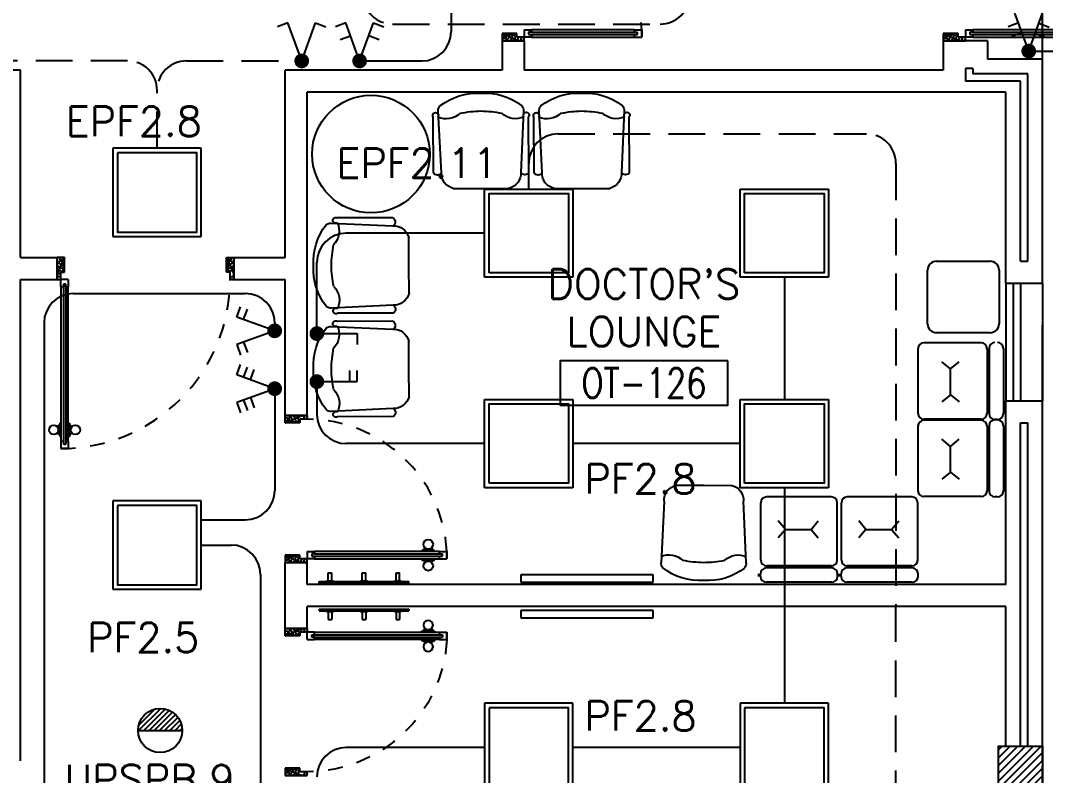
# Model space of a CAD drawing. Extents: x -0.3 to 91.9, y -1.1 to 78.4.
# Drawn here: x 35.6 to 42.57, y 50.32 to 55.46 of the extents above; entities that cross this region are included whole.
import ezdxf
from ezdxf.enums import TextEntityAlignment as Align

# ---------------------------------------------------------------- set-up
doc = ezdxf.new("R2010")
doc.units = 0
doc.header["$MEASUREMENT"] = 0
doc.linetypes.add('CENTERX2', pattern=[4, 2.5, -0.5, 0.5, -0.5])
doc.linetypes.add('HIDDEN', pattern=[0.375, 0.25, -0.125])
doc.layers.get('0').update_dxf_attribs({"linetype": 'CONTINUOUS'})
for name, color, linetype in [('AXES', 11, 'CENTERX2'), ('COL', 11, 'CONTINUOUS'), ('DOOR', 7, 'CONTINUOUS'), ('E-CLINE', 4, 'CONTINUOUS'), ('E-HLINE', 4, 'HIDDEN'), ('E-LITE', 4, 'CONTINUOUS'), ('E-SWITCH', 4, 'CONTINUOUS'), ('E-TEXT', 4, 'CONTINUOUS'), ('E-TRXT', 4, 'CONTINUOUS'), ('EL-LITE', 4, 'CONTINUOUS'), ('HAT', 11, 'CONTINUOUS'), ('INSUL', 11, 'CONTINUOUS'), ('NON-MEDICAL', 11, 'CONTINUOUS'), ('RM-BOX', 11, 'CONTINUOUS'), ('RM-NAME', 11, 'CONTINUOUS'), ('RM-NO', 11, 'CONTINUOUS'), ('WALL', 11, 'CONTINUOUS'), ('WIN', 7, 'CONTINUOUS')]:
    doc.layers.add(name, color=color, linetype=linetype)
doc.styles.add('ROMANS', font='ROMANS.shx', dxfattribs={"width": 0.6})

# ---------------------------------------------------------------- blocks, each defined once
blk = doc.blocks.new('RM1')
at = {"layer": 'RM-BOX'}
blk.add_lwpolyline([(569.9, -200), (-569.9, -200), (-569.9, -500), (569.9, -500)], close=True, dxfattribs=at)
at = {"layer": 'RM-NAME', "style": 'ROMANS'}
for tag, p in [('ROOMNAME1', (0, 323.8)), ('ROOMNAME2', (0, 0))]:
    blk.add_attdef(tag, text='', height=200, dxfattribs=at).set_placement(p, align=Align.MIDDLE)
at = {"layer": 'RM-NO', "style": 'ROMANS', "width": 0.8}
blk.add_attdef('ROOMNO', text='', height=200, dxfattribs=at).set_placement((0, -350), align=Align.MIDDLE)
blk = doc.blocks.new('A$C1DFA4FE8')
at = {"layer": 'DOOR', "color": 0, "linetype": 'ByBlock'}
for p, q in [((0.4, 1630.9), (0.4, 1580.9)), ((0.4, 1580.9), (0.4, 1630.9)), ((50.4, 1630.9), (0.4, 1630.9)), ((30.4, 1613.9), (30.4, 1597.9)), ((50.4, 1613.9), (30.4, 1613.9)), ((50.4, 1630.9), (50.4, 1613.9)), ((750.4, 1613.9), (750.4, 1630.9)), ((750.4, 1630.9), (800.4, 1630.9)), ((770.4, 1613.9), (750.4, 1613.9)), ((770.4, 1597.9), (770.4, 1613.9)), ((950.4, 1655.9), (800.4, 1655.9)), ((800.4, 1655.9), (800.4, 1630.9)), ((800.4, 1580.9), (800.4, 1630.9)), ((800.4, 1630.9), (850.4, 1630.9)), ((850.4, 1630.9), (850.4, 1605.9)), ((850.4, 1605.9), (950.4, 1605.9)), ((950.4, 1605.9), (950.4, 1655.9)), ((50.4, 1580.9), (0.4, 1580.9)), ((50.4, 1597.9), (30.4, 1597.9)), ((50.4, 1597.9), (50.4, 1580.9)), ((750.4, 1580.9), (750.4, 1597.9)), ((750.4, 1597.9), (770.4, 1597.9)), ((800.4, 1580.9), (750.4, 1580.9)), ((95.4, 138.1), (95.4, 147.1)), ((95.4, 147.1), (160.2, 147.1)), ((160.2, 138.1), (160.2, 147.1)), ((0.4, 80.9), (0.4, 130.9)), ((0.4, 130.9), (0.4, 80.9)), ((50.4, 130.9), (0.4, 130.9)), ((50.4, 80.9), (0.4, 80.9)), ((30.4, 97.9), (30.4, 113.9)), ((50.4, 113.9), (30.4, 113.9)), ((50.4, 97.9), (30.4, 97.9)), ((50.4, 113.9), (50.4, 130.9)), ((50.4, 80.9), (50.4, 97.9)), ((82.8, 130.9), (82.8, 138.1)), ((172.8, 138.1), (82.8, 138.1)), ((82.8, 80.9), (82.8, 73.7)), ((172.8, 73.7), (82.8, 73.7)), ((95.4, 138.1), (160.2, 138.1)), ((95.4, 73.7), (95.4, 64.7)), ((95.4, 73.7), (160.2, 73.7)), ((160.2, 73.7), (160.2, 64.7)), ((172.8, 130.9), (172.8, 138.1)), ((172.8, 80.9), (172.8, 73.7)), ((750.4, 130.9), (750.4, 113.9)), ((800.4, 130.9), (750.4, 130.9)), ((750.4, 113.9), (770.4, 113.9)), ((750.4, 97.9), (750.4, 80.9)), ((770.4, 97.9), (750.4, 97.9)), ((750.4, 80.9), (800.4, 80.9)), ((770.4, 113.9), (770.4, 97.9)), ((800.4, 130.9), (800.4, 80.9)), ((800.4, 55.9), (800.4, 80.9)), ((800.4, 80.9), (850.4, 80.9)), ((850.4, 105.9), (950.4, 105.9)), ((850.4, 80.9), (850.4, 105.9)), ((950.4, 105.9), (950.4, 55.9)), ((95.4, 64.7), (160.2, 64.7)), ((950.4, 55.9), (800.4, 55.9))]:
    blk.add_line(p, q, dxfattribs=at)
at = {"layer": 'DOOR', "linetype": 'ByBlock'}
for p, q in [((750.4, 1630.9), (50.4, 1630.9)), ((750.4, 1613.9), (50.4, 1613.9)), ((750.4, 1597.9), (50.4, 1597.9)), ((50.4, 1580.9), (750.4, 1580.9)), ((50.4, 130.9), (750.4, 130.9)), ((750.4, 113.9), (50.4, 113.9)), ((750.4, 97.9), (50.4, 97.9)), ((750.4, 80.9), (50.4, 80.9))]:
    blk.add_line(p, q, dxfattribs=at)
at = {"layer": 'DOOR', "color": 9, "linetype": 'ByBlock'}
for p, q in [((950.4, 1605.9), (836.7, 1655.9)), ((950.4, 1605.9), (850.4, 1619.3)), ((950.4, 1605.9), (910.3, 1655.9)), ((950.4, 105.9), (836.7, 55.9)), ((950.4, 105.9), (850.4, 92.6)), ((950.4, 105.9), (910.3, 55.9))]:
    blk.add_line(p, q, dxfattribs=at)
at = {"layer": 'DOOR', "color": 0, "linetype": 'ByBlock'}
for centre in [(127.8, 179.5), (127.8, 32.4)]:
    blk.add_circle(centre, 32.4, dxfattribs=at)
at = {"layer": 'DOOR', "linetype": 'HIDDEN', "ltscale": 0.5}
for centre, start, end in [((751.6, 1605.9), 178.09382, 273.72494), ((751.6, 105.9), 86.27506, 181.90618)]:
    blk.add_arc(centre, 751.6, start, end, dxfattribs=at)
at = {"layer": 'DOOR', "color": 9, "linetype": 'ByBlock'}
for centre, radius, start, end in [((950.4, 1605.9), 154.4, 161.10529, 166.28577), ((950.4, 1605.9), 134.4, 158.15985, 169.28002), ((950.4, 1605.9), 114.4, 154.08384, 167.37743), ((950.4, 1605.9), 94.4, 148.01819, 180), ((950.4, 1605.9), 74.4, 137.77643, 180), ((950.4, 1605.9), 54.4, 113.20738, 180), ((950.4, 1605.9), 34.4, 90, 180), ((950.4, 1605.9), 14.4, 90, 180), ((950.4, 105.9), 134.4, 190.71998, 201.84015), ((950.4, 105.9), 114.4, 192.62257, 205.91616), ((950.4, 105.9), 94.4, 180, 211.98181), ((950.4, 105.9), 74.4, 180, 222.22357), ((950.4, 105.9), 54.4, 180, 246.79262), ((950.4, 105.9), 34.4, 180, 270), ((950.4, 105.9), 14.4, 180, 270), ((950.4, 105.9), 154.4, 193.71423, 198.89471)]:
    blk.add_arc(centre, radius, start, end, dxfattribs=at)
blk = doc.blocks.new('C11')
at = {"layer": 'HAT'}
h = blk.add_hatch(dxfattribs=at)
h.set_pattern_fill('ANSI31', color=256, scale=300, style=0)
h.set_pattern_definition([(45, (-248556.182, -75061.005), (-26.5165043, 26.5165043), [])])
h.paths.add_polyline_path([(300, 700), (0, 700), (0, 350), (300, 350)])
h.paths.add_polyline_path([(300, 350), (0, 350), (0, 0), (300, 0)])
at = {"layer": 'COL'}
blk.add_lwpolyline([(300, 700), (300, 0), (0, 0), (0, 700)], close=True, dxfattribs=at)
blk = doc.blocks.new('DOOR-10')
at = {"layer": 'DOOR', "color": 0, "linetype": 'ByBlock'}
for p, q in [((-25.7, 1100), (-75.7, 1100)), ((-75.7, 1100), (-25.7, 1100)), ((-75.7, 1050), (-75.7, 1100)), ((-58.7, 1050), (-75.7, 1050)), ((-42.7, 1070), (-58.7, 1070)), ((-58.7, 1050), (-58.7, 1070)), ((-42.7, 1050), (-42.7, 1070)), ((-25.7, 1050), (-42.7, 1050)), ((-25.7, 1050), (-25.7, 1100)), ((-82.9, 1005), (-91.9, 1005)), ((-91.9, 1005), (-91.9, 940.2)), ((-75.7, 1017.6), (-82.9, 1017.6)), ((-82.9, 927.6), (-82.9, 1017.6)), ((-82.9, 1005), (-82.9, 940.2)), ((-25.7, 1017.6), (-18.5, 1017.6)), ((-18.5, 927.6), (-18.5, 1017.6)), ((-18.5, 1005), (-9.5, 1005)), ((-18.5, 1005), (-18.5, 940.2)), ((-9.5, 1005), (-9.5, 940.2)), ((-82.9, 940.2), (-91.9, 940.2)), ((-75.7, 927.6), (-82.9, 927.6)), ((-25.7, 927.6), (-18.5, 927.6)), ((-18.5, 940.2), (-9.5, 940.2)), ((-1000.7, 0), (-1000.7, 150)), ((-1000.7, 150), (-975.7, 150)), ((-1000.7, 150), (-1000.7, 0)), ((-975.7, 150), (-975.7, 100)), ((-75.7, 200), (-58.7, 200)), ((-75.7, 150), (-75.7, 200)), ((-75.7, 150), (-25.7, 150)), ((-58.7, 200), (-58.7, 180)), ((-58.7, 180), (-42.7, 180)), ((-42.7, 200), (-25.7, 200)), ((-42.7, 180), (-42.7, 200)), ((-25.7, 200), (-25.7, 150)), ((-0.7, 150), (-25.7, 150)), ((-25.7, 150), (-25.7, 100)), ((-975.7, 100), (-950.7, 100)), ((-950.7, 100), (-950.7, 0)), ((-50.7, 100), (-50.7, 0)), ((-25.7, 100), (-50.7, 100)), ((-950.7, 0), (-1000.7, 0)), ((-50.7, 0), (-0.7, 0))]:
    blk.add_line(p, q, dxfattribs=at)
at = {"layer": 'DOOR', "linetype": 'ByBlock'}
for p, q in [((-75.7, 1050), (-75.7, 200)), ((-58.7, 200), (-58.7, 1050)), ((-42.7, 200), (-42.7, 1050)), ((-25.7, 200), (-25.7, 1050))]:
    blk.add_line(p, q, dxfattribs=at)
at = {"layer": 'DOOR', "color": 9, "linetype": 'ByBlock'}
for p, q in [((-0.7, 0), (-0.7, 150)), ((-950.7, 0), (-1000.7, 113.7)), ((-950.7, 0), (-964.1, 100)), ((-50.7, 0), (-0.7, 113.7)), ((-50.7, 0), (-37.3, 100)), ((-950.7, 0), (-1000.7, 40.1)), ((-50.7, 0), (-0.7, 40.1))]:
    blk.add_line(p, q, dxfattribs=at)
at = {"layer": 'DOOR', "color": 0, "linetype": 'ByBlock'}
for centre in [(-124.2, 972.6), (22.8, 972.6)]:
    blk.add_circle(centre, 32.4, dxfattribs=at)
at = {"layer": 'DOOR', "linetype": 'HIDDEN', "ltscale": 0.5}
blk.add_arc((-23.4, 149.1), 952.3, 93.14816, 179.94816, dxfattribs=at)
at = {"layer": 'DOOR', "color": 9, "linetype": 'ByBlock'}
for centre, radius, start, end in [((-950.7, 0), 154.4, 103.71423, 108.89471), ((-50.7, 0), 154.4, 71.10529, 76.28577), ((-950.7, 0), 134.4, 100.71998, 111.84015), ((-950.7, 0), 94.4, 90, 121.98181), ((-950.7, 0), 74.4, 90, 132.22357), ((-50.7, 0), 94.4, 58.01819, 90), ((-50.7, 0), 74.4, 47.77643, 90), ((-50.7, 0), 134.4, 68.15985, 79.28002), ((-50.7, 0), 114.4, 64.08384, 77.37743), ((-950.7, 0), 54.4, 90, 156.79262), ((-950.7, 0), 34.4, 90, 180), ((-950.7, 0), 14.4, 90, 180), ((-50.7, 0), 54.4, 23.20738, 90), ((-50.7, 0), 34.4, 0, 90), ((-50.7, 0), 14.4, 0, 90)]:
    blk.add_arc(centre, radius, start, end, dxfattribs=at)
blk = doc.blocks.new('DOOR100')
at = {"layer": 'DOOR', "color": 0, "linetype": 'ByBlock'}
for p, q in [((-25, 1300), (-75, 1300)), ((-75, 1300), (-25, 1300)), ((-75, 1250), (-75, 1300)), ((-42, 1270), (-58, 1270)), ((-58, 1250), (-58, 1270)), ((-42, 1250), (-42, 1270)), ((-25, 1250), (-25, 1300)), ((-82.2, 1205), (-91.2, 1205)), ((-91.2, 1205), (-91.2, 1140.2)), ((-75, 1217.6), (-82.2, 1217.6)), ((-82.2, 1127.6), (-82.2, 1217.6)), ((-82.2, 1205), (-82.2, 1140.2)), ((-58, 1250), (-75, 1250)), ((-25, 1250), (-42, 1250)), ((-25, 1217.6), (-17.8, 1217.6)), ((-17.8, 1127.6), (-17.8, 1217.6)), ((-17.8, 1205), (-8.8, 1205)), ((-17.8, 1205), (-17.8, 1140.2)), ((-8.8, 1205), (-8.8, 1140.2)), ((-82.2, 1140.2), (-91.2, 1140.2)), ((-75, 1127.6), (-82.2, 1127.6)), ((-25, 1127.6), (-17.8, 1127.6)), ((-17.8, 1140.2), (-8.8, 1140.2)), ((-1200, 0), (-1200, 150)), ((-1200, 150), (-1175, 150)), ((-1200, 150), (-1200, 0)), ((-1175, 150), (-1175, 100)), ((-75, 200), (-58, 200)), ((-75, 150), (-75, 200)), ((-75, 150), (-25, 150)), ((-58, 200), (-58, 180)), ((-58, 180), (-42, 180)), ((-42, 200), (-25, 200)), ((-42, 180), (-42, 200)), ((-25, 200), (-25, 150)), ((0, 150), (-25, 150)), ((-25, 150), (-25, 100)), ((0, 150), (0, 0)), ((-1175, 100), (-1150, 100)), ((-1150, 100), (-1150, 0)), ((-50, 100), (-50, 0)), ((-25, 100), (-50, 100)), ((-1150, 0), (-1200, 0)), ((-50, 0), (0, 0))]:
    blk.add_line(p, q, dxfattribs=at)
at = {"layer": 'DOOR', "linetype": 'ByBlock'}
for p, q in [((-75, 1250), (-75, 200)), ((-58, 200), (-58, 1250)), ((-42, 200), (-42, 1250)), ((-25, 200), (-25, 1250)), ((0, 0), (0, 150))]:
    blk.add_line(p, q, dxfattribs=at)
at = {"layer": 'DOOR', "color": 9, "linetype": 'ByBlock'}
for p, q in [((-1150, 0), (-1200, 113.7)), ((-1150, 0), (-1163.4, 100)), ((-50, 0), (0, 113.7)), ((-50, 0), (-36.6, 100)), ((-1150, 0), (-1200, 40.1)), ((-50, 0), (0, 40.1))]:
    blk.add_line(p, q, dxfattribs=at)
at = {"layer": 'DOOR', "color": 0, "linetype": 'ByBlock'}
for centre in [(-123.5, 1172.6), (23.5, 1172.6)]:
    blk.add_circle(centre, 32.4, dxfattribs=at)
at = {"layer": 'DOOR', "linetype": 'HIDDEN', "ltscale": 0.5}
blk.add_arc((-25, 150), 1150, 89.99998, 180.00006, dxfattribs=at)
at = {"layer": 'DOOR', "color": 9, "linetype": 'ByBlock'}
for centre, radius, start, end in [((-1150, 0), 154.4, 103.71423, 108.89471), ((-50, 0), 154.4, 71.10529, 76.28577), ((-1150, 0), 134.4, 100.71998, 111.84015), ((-1150, 0), 94.4, 90, 121.98181), ((-1150, 0), 74.4, 90, 132.22357), ((-50, 0), 94.4, 58.01819, 90), ((-50, 0), 74.4, 47.77643, 90), ((-50, 0), 134.4, 68.15985, 79.28002), ((-50, 0), 114.4, 64.08384, 77.37743), ((-1150, 0), 54.4, 90, 156.79262), ((-1150, 0), 34.4, 90, 180), ((-1150, 0), 14.4, 90, 180), ((-50, 0), 54.4, 23.20738, 90), ((-50, 0), 34.4, 0, 90), ((-50, 0), 14.4, 0, 90)]:
    blk.add_arc(centre, radius, start, end, dxfattribs=at)
blk = doc.blocks.new('L42')
at = {"layer": 'E-LITE'}
for p, q in [((0.3, 0.3), (-0.3, 0.3)), ((-0.3, 0.3), (-0.3, -0.3)), ((0.3, -0.3), (0.3, 0.3)), ((-0.3, -0.3), (0.3, -0.3))]:
    blk.add_line(p, q, dxfattribs=at)
at = {"layer": 'E-LITE', "color": 8}
blk.add_lwpolyline([(-0.27, 0.27), (-0.27, -0.27), (0.27, -0.27), (0.27, 0.27)], close=True, dxfattribs=at)
blk = doc.blocks.new('3G2W')
for p, q in [((0.423, 0.154), (0.372, 0.295)), ((0.517, 0.188), (0.466, 0.329)), ((0, 0), (0.517, 0.188)), ((0.329, 0.12), (0.278, 0.261)), ((0, 0), (0.517, -0.188)), ((0.329, -0.12), (0.278, -0.261)), ((0.423, -0.154), (0.372, -0.295)), ((0.517, -0.188), (0.466, -0.329))]:
    blk.add_line(p, q)
at = {"const_width": 0.1}
blk.add_lwpolyline([(-0.05, 0, 1), (0.05, 0, 1)], format="xyb", close=True, dxfattribs=at)
blk = doc.blocks.new('2G2W')
for p, q in [((0.423, 0.154), (0.372, 0.295)), ((0.517, 0.188), (0.466, 0.329)), ((0, 0), (0.517, 0.188)), ((0, 0), (0.517, -0.188)), ((0.423, -0.154), (0.372, -0.295)), ((0.517, -0.188), (0.466, -0.329))]:
    blk.add_line(p, q)
at = {"const_width": 0.1}
blk.add_lwpolyline([(-0.05, 0, 1), (0.05, 0, 1)], format="xyb", close=True, dxfattribs=at)
blk = doc.blocks.new('2G1W')
for p, q in [((0, 0), (0.55, 0)), ((0.45, 0), (0.45, -0.15)), ((0.55, 0), (0.55, -0.15))]:
    blk.add_line(p, q)
at = {"const_width": 0.1}
blk.add_lwpolyline([(-0.05, 0, 1), (0.05, 0, 1)], format="xyb", close=True, dxfattribs=at)
blk = doc.blocks.new('EL')
at = {"layer": 'EL-LITE'}
h = blk.add_hatch(dxfattribs=at)
h.set_pattern_fill('ANSI31', color=4, scale=0.2, style=0)
h.set_pattern_definition([(45, (587.071197, 567.777136), (-0.0176776695, 0.0176776695), [])])
h.paths.add_polyline_path([(0.15, 0, 1), (-0.15, 0)])
at = {"layer": 'EL-LITE', "color": 4}
blk.add_line((-0.15, 0), (0.15, 0), dxfattribs=at)
blk.add_circle((0, 0), 0.15, dxfattribs=at)

msp = doc.modelspace()

# ---------------------------------------------------------------- linework, layer by layer
at = {"layer": 'AXES'}
msp.add_line((42.55, -1.1143), (42.55, 77.3484), dxfattribs=at)
at = {"layer": 'E-CLINE', "color": 4}
for p, q in [((42.456, 55.2503), (43.4907, 55.2503)), ((36.8285, 51.8884), (37.0325, 51.8884)), ((37.2325, 51.6884), (37.2325, 47.2884))]:
    msp.add_line(p, q, dxfattribs=at)
at = {"layer": 'E-CLINE', "color": 4, "linetype": 'ByBlock'}
for p, q in [((39.0558, 54.3113), (39.0558, 54.4863)), ((40.7942, 53.7113), (40.7942, 52.8787)), ((40.4942, 52.5787), (39.3558, 52.5787)), ((40.7942, 52.2787), (40.7942, 50.8113)), ((40.4942, 50.5113), (39.3558, 50.5113))]:
    msp.add_line(p, q, dxfattribs=at)
msp.add_arc((39.2558, 54.4863), 0.2, 90, 180, dxfattribs=at)
at = {"layer": 'E-CLINE', "color": 4}
msp.add_arc((37.0325, 51.6884), 0.2, 0, 90, dxfattribs=at)
at = {"layer": 'E-HLINE', "color": 4}
for p, q in [((38.1305, 55.4338), (39.95, 55.4338)), ((36.3285, 55.1831), (34.2209, 55.1831)), ((36.7285, 55.1831), (37.5123, 55.1831)), ((36.5285, 54.5884), (36.5285, 54.9831)), ((39.2558, 54.6863), (41.3522, 54.6863)), ((41.5522, 54.4863), (41.5522, 51.47)), ((41.5522, 48.6037), (41.5522, 51.47))]:
    msp.add_line(p, q, dxfattribs=at)
for centre, start, end in [((38.1305, 55.6338), 180, 270), ((39.95, 55.6338), 270, 0), ((36.3285, 54.9831), 0, 90), ((36.7285, 54.9831), 90, 180), ((41.3522, 54.4863), 0, 90)]:
    msp.add_arc(centre, 0.2, start, end, dxfattribs=at)
at = {"layer": 'E-SWITCH', "color": 4}
for p, q in [((38.529, 55.995), (38.529, 55.3831)), ((42.456, 55.2503), (42.3619, 55.5087)), ((42.456, 55.2503), (42.55, 55.5087)), ((37.4182, 55.4415), (37.3477, 55.4159)), ((37.5123, 55.1831), (37.4182, 55.4415)), ((37.5123, 55.1831), (37.6063, 55.4415)), ((37.6063, 55.4415), (37.6768, 55.4159)), ((37.8119, 55.4415), (37.7415, 55.4159)), ((37.906, 55.1831), (37.8119, 55.4415)), ((37.906, 55.1831), (38, 55.4415)), ((38, 55.4415), (38.0705, 55.4159)), ((42.3862, 55.4419), (42.3157, 55.4163)), ((42.5247, 55.4393), (42.5952, 55.4136)), ((37.8445, 55.3521), (37.774, 55.3265)), ((37.9688, 55.3556), (38.0392, 55.3299)), ((42.4105, 55.3752), (42.34, 55.3495)), ((42.4995, 55.3698), (42.5699, 55.3442)), ((37.9124, 55.1831), (38.329, 55.1831)), ((38.7558, 54.0113), (37.8152, 54.0113)), ((37.6152, 53.3028), (37.6152, 53.8113)), ((35.9601, 53.6002), (37.1285, 53.6002)), ((35.7601, 53.4002), (35.7601, 49.6884)), ((37.3285, 53.4002), (37.3285, 53.3463)), ((37.6152, 53.3278), (37.8902, 53.3278)), ((37.8902, 53.3278), (37.8902, 53.2528)), ((37.6152, 53.0257), (37.6152, 52.7787)), ((37.3285, 52.9462), (37.3285, 52.2599)), ((38.7558, 52.5787), (37.8152, 52.5787)), ((36.8285, 52.0599), (37.1285, 52.0599)), ((38.7558, 50.5113), (37.8152, 50.5113))]:
    msp.add_line(p, q, dxfattribs=at)
at = {"layer": 'E-SWITCH', "color": 4, "const_width": 0.05}
for points in [[(42.456, 55.2253, 1), (42.456, 55.2753, 1)], [(37.5123, 55.1581, 1), (37.5123, 55.2081, 1)], [(37.906, 55.1581, 1), (37.906, 55.2081, 1)], [(37.5902, 53.3278, 1), (37.6402, 53.3278, 1)]]:
    msp.add_lwpolyline(points, format="xyb", close=True, dxfattribs=at)
at = {"layer": 'E-SWITCH', "color": 4}
for centre, start, end in [((38.329, 55.3831), 270, 0), ((37.8152, 53.8113), 90, 179.99964), ((35.9601, 53.4002), 90, 180), ((37.1285, 53.4002), 0, 90), ((37.8152, 52.7787), 180.00036, 270), ((37.1285, 52.2599), 270, 0), ((37.8152, 50.3113), 90, 179.99964)]:
    msp.add_arc(centre, 0.2, start, end, dxfattribs=at)
at = {"layer": 'INSUL'}
for p, q in [((42.025, 55.1325), (42.025, 55.045)), ((42.075, 55.1325), (42.025, 55.1325)), ((42.075, 55.1325), (42.075, 55.095)), ((42.45, 55.095), (42.075, 55.095)), ((42.45, 53.82), (42.45, 55.095)), ((42.4, 55.045), (42.025, 55.045)), ((42.4, 53.82), (42.4, 55.045)), ((42.4, 53.82), (42.45, 53.82)), ((42.4, 50.52), (42.4, 52.72)), ((42.4, 52.72), (42.45, 52.72)), ((42.45, 50.52), (42.45, 52.72))]:
    msp.add_line(p, q, dxfattribs=at)
at = {"layer": 'NON-MEDICAL', "extrusion": (0, 0, -1)}
for p, q in [((38.4077, 54.4224), (38.4064, 54.8008)), ((38.4618, 54.4226), (38.4408, 54.8423)), ((39.0203, 54.8443), (39.0022, 54.4245)), ((39.0563, 54.4247), (39.055, 54.803)), ((39.0927, 54.4224), (39.0914, 54.8008)), ((39.1468, 54.4226), (39.1258, 54.8423)), ((39.7053, 54.8443), (39.6872, 54.4245)), ((39.7413, 54.4247), (39.74, 54.803)), ((38.5432, 54.3148), (38.7324, 54.3155)), ((38.7324, 54.3155), (38.9215, 54.3161)), ((39.2282, 54.3148), (39.4174, 54.3155)), ((39.4174, 54.3155), (39.6065, 54.3161)), ((38.1323, 54.1156), (37.7539, 54.1143)), ((37.7126, 54.0796), (38.1324, 54.0615)), ((38.2415, 53.7917), (38.2408, 53.9808)), ((38.2421, 53.6025), (38.2415, 53.7917)), ((38.1343, 53.521), (37.7146, 53.5001)), ((38.1345, 53.467), (37.7561, 53.4657)), ((38.1323, 53.412), (37.7539, 53.4107)), ((37.7126, 53.376), (38.1324, 53.3579)), ((38.2415, 53.088), (38.2408, 53.2772)), ((38.2421, 52.8989), (38.2415, 53.088)), ((38.1343, 52.8174), (37.7146, 52.7965)), ((38.1345, 52.7634), (37.7561, 52.7621)), ((40.0581, 52.2961), (40.2472, 52.2954)), ((40.2472, 52.2954), (40.4364, 52.2948)), ((39.9766, 52.1882), (39.9557, 51.7685)), ((40.5352, 51.7665), (40.5171, 52.1864))]:
    msp.add_line(p, q, dxfattribs=at)
at = {"layer": 'NON-MEDICAL'}
for p, q in [((41.829, 53.8201), (42.1938, 53.8201)), ((41.7682, 53.3945), (41.7682, 53.7593)), ((42.2546, 53.7593), (42.2546, 53.3945)), ((42.1938, 53.3337), (41.829, 53.3337)), ((42.1326, 53.2645), (41.7426, 53.2645)), ((41.7026, 53.2245), (41.7026, 52.7854)), ((42.1726, 53.2245), (42.1726, 52.7854)), ((42.1863, 53.2271), (42.1863, 52.7828)), ((42.2836, 53.2271), (42.2836, 52.7828)), ((41.9237, 53.087), (41.8653, 53.1357)), ((41.9237, 53.087), (41.9821, 53.1357)), ((41.9237, 52.9119), (41.9237, 53.087)), ((41.9237, 52.9119), (41.8653, 52.8633)), ((41.9237, 52.9119), (41.9821, 52.8633)), ((41.7026, 52.6974), (41.7026, 52.2582)), ((42.1326, 52.7454), (41.7426, 52.7454)), ((42.1326, 52.7454), (41.7426, 52.7454)), ((42.1326, 52.7374), (41.7426, 52.7374)), ((42.1726, 52.6974), (42.1726, 52.2582)), ((42.1863, 52.7), (42.1863, 52.2556)), ((42.2436, 52.7431), (42.2263, 52.7431)), ((42.2436, 52.7428), (42.2263, 52.7428)), ((42.2436, 52.7428), (42.2263, 52.7428)), ((42.2436, 52.74), (42.2263, 52.74)), ((42.2836, 52.7), (42.2836, 52.2556)), ((41.9237, 52.5599), (41.8653, 52.6085)), ((41.9237, 52.5599), (41.9821, 52.6085)), ((41.9237, 52.3848), (41.9237, 52.5599)), ((41.9237, 52.3848), (41.8653, 52.3361)), ((41.9237, 52.3848), (41.9821, 52.3361)), ((41.1136, 52.2161), (40.6744, 52.2161)), ((41.6611, 52.2161), (41.222, 52.2161)), ((42.1326, 52.2182), (41.7426, 52.2182)), ((42.1326, 52.2182), (41.7426, 52.2182)), ((42.2436, 52.2156), (42.2263, 52.2156)), ((42.2436, 52.2156), (42.2263, 52.2156)), ((40.6344, 51.7861), (40.6344, 52.1761)), ((40.6344, 51.7861), (40.6344, 52.1761)), ((41.1536, 51.7861), (41.1536, 52.1761)), ((41.182, 51.7861), (41.182, 52.1761)), ((41.182, 51.7861), (41.182, 52.1761)), ((41.7011, 51.7861), (41.7011, 52.1761)), ((40.801, 51.995), (40.7523, 52.0534)), ((40.9761, 51.995), (41.0247, 52.0534)), ((41.3485, 51.995), (41.2999, 52.0534)), ((41.5236, 51.995), (41.5723, 52.0534)), ((40.801, 51.995), (40.7523, 51.9367)), ((40.801, 51.995), (40.9761, 51.995)), ((40.9761, 51.995), (41.0247, 51.9367)), ((41.3485, 51.995), (41.2999, 51.9367)), ((41.3485, 51.995), (41.5236, 51.995)), ((41.5236, 51.995), (41.5723, 51.9367)), ((41.1162, 51.7324), (40.6718, 51.7324)), ((41.1136, 51.7461), (40.6744, 51.7461)), ((41.6637, 51.7324), (41.2194, 51.7324)), ((41.6611, 51.7461), (41.222, 51.7461)), ((37.6931, 51.6987), (37.7166, 51.6987)), ((37.6931, 51.6447), (37.6931, 51.6987)), ((37.7166, 51.6447), (37.7166, 51.6987)), ((37.9239, 51.6447), (37.9239, 51.6987)), ((37.9239, 51.6987), (37.9473, 51.6987)), ((37.9473, 51.6447), (37.9473, 51.6987)), ((38.1547, 51.6447), (38.1547, 51.6987)), ((38.1547, 51.6987), (38.1781, 51.6987)), ((38.1781, 51.6447), (38.1781, 51.6987)), ((39.0021, 51.686), (39.0021, 51.636)), ((39.9021, 51.686), (39.0021, 51.686)), ((39.9021, 51.636), (39.9021, 51.686)), ((40.6211, 51.6751), (40.6211, 51.6924)), ((40.6318, 51.6751), (40.6318, 51.6924)), ((40.6318, 51.6751), (40.6318, 51.6924)), ((41.1562, 51.6751), (41.1562, 51.6924)), ((41.1686, 51.6751), (41.1686, 51.6924)), ((41.1794, 51.6751), (41.1794, 51.6924)), ((41.1794, 51.6751), (41.1794, 51.6924)), ((41.7037, 51.6751), (41.7037, 51.6924)), ((37.6308, 51.6284), (37.6308, 51.6401)), ((37.6308, 51.6401), (38.2404, 51.6401)), ((37.6308, 51.6284), (38.2404, 51.6284)), ((37.6818, 51.6447), (37.7279, 51.6447)), ((37.6818, 51.6401), (37.6818, 51.6447)), ((37.7279, 51.6401), (37.7279, 51.6447)), ((37.9125, 51.6447), (37.9587, 51.6447)), ((37.9125, 51.6401), (37.9125, 51.6447)), ((37.9587, 51.6401), (37.9587, 51.6447)), ((38.1433, 51.6401), (38.1433, 51.6447)), ((38.1433, 51.6447), (38.1895, 51.6447)), ((38.1895, 51.6401), (38.1895, 51.6447)), ((38.2404, 51.6284), (38.2404, 51.6401)), ((39.0021, 51.636), (39.9021, 51.636)), ((41.1162, 51.6351), (40.6718, 51.6351)), ((41.6637, 51.6351), (41.2194, 51.6351)), ((37.6308, 51.4522), (37.6308, 51.4405)), ((37.6308, 51.4522), (38.2404, 51.4522)), ((37.6308, 51.4405), (38.2404, 51.4405)), ((37.6818, 51.4405), (37.6818, 51.4359)), ((37.7279, 51.4405), (37.7279, 51.4359)), ((37.9125, 51.4405), (37.9125, 51.4359)), ((37.9587, 51.4405), (37.9587, 51.4359)), ((38.1433, 51.4405), (38.1433, 51.4359)), ((38.1895, 51.4405), (38.1895, 51.4359)), ((38.2404, 51.4522), (38.2404, 51.4405)), ((39.0021, 51.443), (39.0021, 51.393)), ((39.9021, 51.443), (39.0021, 51.443)), ((39.9021, 51.393), (39.9021, 51.443)), ((37.6818, 51.4359), (37.7279, 51.4359)), ((37.6931, 51.4359), (37.6931, 51.3819)), ((37.6931, 51.3819), (37.7166, 51.3819)), ((37.7166, 51.4359), (37.7166, 51.3819)), ((37.9125, 51.4359), (37.9587, 51.4359)), ((37.9239, 51.4359), (37.9239, 51.3819)), ((37.9239, 51.3819), (37.9473, 51.3819)), ((37.9473, 51.4359), (37.9473, 51.3819)), ((38.1433, 51.4359), (38.1895, 51.4359)), ((38.1547, 51.4359), (38.1547, 51.3819)), ((38.1547, 51.3819), (38.1781, 51.3819)), ((38.1781, 51.4359), (38.1781, 51.3819)), ((39.0021, 51.393), (39.9021, 51.393))]:
    msp.add_line(p, q, dxfattribs=at)
msp.add_circle((37.9831, 54.5492), 0.4, dxfattribs=at)
at = {"layer": 'NON-MEDICAL', "extrusion": (0, 0, -1)}
for centre, radius, start, end in [((-38.7068, 54.5527), 0.412, 51.85124, 93.24743), ((-38.7563, 54.5529), 0.412, 86.36093, 127.75712), ((-39.3918, 54.5527), 0.412, 51.85124, 93.24743), ((-39.4413, 54.5529), 0.412, 86.36093, 127.75712), ((-38.4917, 54.8444), 0.051, 357.71636, 39.34386), ((-38.9694, 54.846), 0.051, 140.2645, 181.892), ((-39.1767, 54.8444), 0.051, 357.71636, 39.34386), ((-39.6544, 54.846), 0.051, 140.2645, 181.892), ((-38.4223, 54.8121), 0.0195, 324.64829, 214.96008), ((-38.4949, 54.9237), 0.1352, 225.83657, 294.72766), ((-38.7429, 54.0917), 0.7509, 78.18141, 89.06074), ((-38.7234, 54.0917), 0.7509, 90.54762, 101.42695), ((-38.9657, 54.9253), 0.1352, 244.8807, 313.77179), ((-39.039, 54.8142), 0.0195, 324.64829, 214.96008), ((-39.1074, 54.8121), 0.0195, 324.64829, 214.96008), ((-39.1799, 54.9237), 0.1352, 225.83657, 294.72766), ((-39.4279, 54.0917), 0.7509, 78.18141, 89.06074), ((-39.4084, 54.0917), 0.7509, 90.54762, 101.42695), ((-39.6507, 54.9253), 0.1352, 244.8807, 313.77179), ((-39.724, 54.8142), 0.0195, 324.64829, 214.96008), ((-38.4347, 54.4366), 0.0304, 207.22552, 332.38284), ((-38.5697, 54.4195), 0.108, 284.204, 1.66456), ((-38.8943, 54.4206), 0.108, 177.9438, 255.40436), ((-39.0292, 54.4386), 0.0304, 207.22552, 332.38284), ((-39.1197, 54.4366), 0.0304, 207.22552, 332.38284), ((-39.2547, 54.4195), 0.108, 284.204, 1.66456), ((-39.5793, 54.4206), 0.108, 177.9438, 255.40436), ((-39.7142, 54.4386), 0.0304, 207.22552, 332.38284), ((-37.7427, 54.0983), 0.0195, 234.64829, 124.96008), ((-38.1183, 54.0885), 0.0304, 117.22552, 242.38284), ((-38.0041, 53.8156), 0.412, 356.36093, 37.75712), ((-37.7109, 54.0287), 0.051, 50.2645, 91.892), ((-37.6316, 54.025), 0.1352, 154.8807, 223.77179), ((-38.1363, 53.9536), 0.108, 87.9438, 165.40436), ((-38.4652, 53.7827), 0.7509, 0.54762, 11.42695), ((-38.0042, 53.7661), 0.412, 321.85124, 3.24743), ((-38.4652, 53.8022), 0.7509, 348.18141, 359.06074), ((-37.6333, 53.5542), 0.1352, 135.83657, 204.72766), ((-38.1374, 53.629), 0.108, 194.204, 271.66456), ((-37.7125, 53.551), 0.051, 267.71636, 309.34386), ((-37.7448, 53.4816), 0.0195, 234.64829, 124.96008), ((-38.1204, 53.494), 0.0304, 117.22552, 242.38284), ((-37.7427, 53.3947), 0.0195, 234.64829, 124.96008), ((-38.1183, 53.3849), 0.0304, 117.22552, 242.38284), ((-38.0041, 53.112), 0.412, 356.36093, 37.75712), ((-37.7109, 53.3251), 0.051, 50.2645, 91.892), ((-37.6316, 53.3213), 0.1352, 154.8807, 223.77179), ((-38.1363, 53.25), 0.108, 87.9438, 165.40436), ((-38.4652, 53.0791), 0.7509, 0.54762, 11.42695), ((-38.0042, 53.0625), 0.412, 321.85124, 3.24743), ((-38.4652, 53.0985), 0.7509, 348.18141, 359.06074), ((-37.6333, 52.8506), 0.1352, 135.83657, 204.72766), ((-38.1374, 52.9254), 0.108, 194.204, 271.66456), ((-37.7125, 52.8474), 0.051, 267.71636, 309.34386), ((-37.7448, 52.778), 0.0195, 234.64829, 124.96008), ((-38.1204, 52.7904), 0.0304, 117.22552, 242.38284), ((-40.0846, 52.1914), 0.108, 358.33544, 75.796), ((-40.4092, 52.1903), 0.108, 104.59564, 182.0562), ((-40.0098, 51.6872), 0.1352, 65.27234, 134.16343), ((-40.4805, 51.6856), 0.1352, 46.22821, 115.1193), ((-40.0066, 51.7665), 0.051, 320.65614, 2.28364), ((-40.2217, 52.0582), 0.412, 266.75257, 308.14876), ((-40.2578, 52.5191), 0.7509, 270.93926, 281.81859), ((-40.2712, 52.058), 0.412, 232.24288, 273.63907), ((-40.2383, 52.5192), 0.7509, 258.57305, 269.45238), ((-40.4843, 51.7649), 0.051, 178.108, 219.7355)]:
    msp.add_arc(centre, radius, start, end, dxfattribs=at)
at = {"layer": 'NON-MEDICAL'}
for centre, radius, start, end in [((41.829, 53.7593), 0.0608, 90, 180), ((42.1938, 53.7593), 0.0608, 0, 90), ((41.829, 53.3945), 0.0608, 180, 270), ((42.1938, 53.3945), 0.0608, 270, 0), ((41.7426, 53.2245), 0.04, 90, 180), ((42.1326, 53.2245), 0.04, 0, 90), ((42.2263, 53.2271), 0.04, 90, 180), ((42.2436, 53.2271), 0.04, 0, 90), ((41.7426, 52.7854), 0.04, 180, 270), ((42.1326, 52.7854), 0.04, 270, 0), ((42.2263, 52.7828), 0.04, 180, 270), ((42.2436, 52.7828), 0.04, 270, 0), ((41.7426, 52.6974), 0.04, 90, 180), ((42.1326, 52.6974), 0.04, 0, 90), ((42.2263, 52.7), 0.04, 90, 180), ((42.2436, 52.7), 0.04, 0, 90), ((40.6744, 52.1761), 0.04, 90, 180), ((41.1136, 52.1761), 0.04, 0, 90), ((41.222, 52.1761), 0.04, 90, 180), ((41.6611, 52.1761), 0.04, 0, 90), ((41.7426, 52.2582), 0.04, 180, 270), ((42.1326, 52.2582), 0.04, 270, 0), ((42.2263, 52.2556), 0.04, 180, 270), ((42.2436, 52.2556), 0.04, 270, 0), ((40.6718, 51.6924), 0.04, 90, 180), ((40.6744, 51.7861), 0.04, 180, 270), ((41.1136, 51.7861), 0.04, 270, 0), ((41.1162, 51.6924), 0.04, 0, 90), ((41.2194, 51.6924), 0.04, 90, 180), ((41.222, 51.7861), 0.04, 180, 270), ((41.6611, 51.7861), 0.04, 270, 0), ((41.6637, 51.6924), 0.04, 0, 90), ((40.6718, 51.6751), 0.04, 180, 270), ((41.1162, 51.6751), 0.04, 270, 0), ((41.2194, 51.6751), 0.04, 180, 270), ((41.6637, 51.6751), 0.04, 270, 0)]:
    msp.add_arc(centre, radius, start, end, dxfattribs=at)
at = {"layer": 'WALL'}
for p, q in [((39.025, 55.32), (38.875, 55.32)), ((38.875, 55.32), (38.875, 55.12)), ((39.025, 55.32), (39.025, 55.12)), ((41.875, 55.32), (41.875, 55.12)), ((42.175, 55.32), (41.875, 55.32)), ((42.175, 55.32), (42.175, 55.195)), ((42.55, 55.195), (42.175, 55.195)), ((42.55, 53.67), (42.55, 55.195)), ((35.6, 55.12), (33.14, 55.12)), ((35.6, 53.845), (35.6, 55.12)), ((38.875, 55.12), (37.4, 55.12)), ((37.4, 53.845), (37.4, 55.12)), ((41.875, 55.12), (39.025, 55.12)), ((42.3, 54.97), (37.55, 54.97)), ((37.55, 52.77), (37.55, 54.97)), ((42.3, 53.67), (42.3, 54.97)), ((35.6, 53.845), (35.85, 53.845)), ((35.85, 53.695), (35.85, 53.845)), ((37.05, 53.695), (37.05, 53.845)), ((37.05, 53.845), (37.4, 53.845)), ((35.6, 50.42), (35.6, 53.695)), ((35.6, 53.695), (35.85, 53.695)), ((37.05, 53.695), (37.4, 53.695)), ((37.4, 52.77), (37.4, 53.695)), ((42.3, 53.67), (42.55, 53.67)), ((42.3, 51.62), (42.3, 52.87)), ((42.3, 52.87), (42.55, 52.87)), ((42.55, 50.42), (42.55, 52.87)), ((37.55, 52.77), (37.4, 52.77)), ((37.55, 51.77), (37.4, 51.77)), ((37.4, 51.32), (37.4, 51.77)), ((37.55, 51.62), (37.55, 51.77)), ((42.3, 51.62), (37.55, 51.62)), ((42.3, 51.47), (37.55, 51.47)), ((37.55, 51.32), (37.55, 51.47)), ((42.3, 50.52), (42.3, 51.47)), ((37.55, 51.32), (37.4, 51.32))]:
    msp.add_line(p, q, dxfattribs=at)
at = {"layer": 'WALL', "linetype": 'ByBlock', "ltscale": 0.3}
msp.add_lwpolyline([(42.55, 49.82), (42.25, 49.82), (42.25, 50.52), (42.55, 50.52)], close=True, dxfattribs=at)
at = {"layer": 'WIN'}
for p, q in [((42.3, 53.67), (42.3, 52.87)), ((42.35, 53.67), (42.35, 52.87)), ((42.4, 53.67), (42.4, 52.87)), ((42.55, 53.67), (42.55, 52.87))]:
    msp.add_line(p, q, dxfattribs=at)

# ---------------------------------------------------------------- block references
at = {"layer": 'COL', "linetype": 'ByBlock', "xscale": 0.0009999999892897904, "yscale": 0.000999999996565748, "zscale": 0.001}
msp.add_blockref('C11', (42.25, 49.82), dxfattribs=at)
at = {"layer": 'DOOR', "color": 0, "linetype": 'ByBlock', "xscale": 0.0009999999892897904, "yscale": 0.000999999996565748, "zscale": 0.001, "rotation": 180}
for p in [(39.8254, 56.9759), (42.8254, 56.9759)]:
    msp.add_blockref('A$C1DFA4FE8', p, dxfattribs=at)
at = {"layer": 'DOOR', "xscale": 0.0009999999892897904, "yscale": 0.000999999996565748, "zscale": 0.001, "rotation": 180}
msp.add_blockref('DOOR100', (35.85, 53.845), dxfattribs=at)
at = {"layer": 'DOOR', "color": 0, "linetype": 'ByBlock', "ltscale": 0.3, "yscale": 0.000999999996565748, "zscale": 0.001, "rotation": 270}
for p, xscale in [((37.4, 51.7693), 0.000999999996565748), ((37.4, 51.3207), -0.000999999996565748)]:
    msp.add_blockref('DOOR-10', p, dxfattribs=dict(at, xscale=xscale))
at = {"layer": 'E-LITE'}
for name, p in [('L42', (36.5285, 54.2884)), ('L42', (36.5285, 51.8884)), ('L42', (39.0558, 50.5113)), ('L42', (40.7942, 50.5113)), ('EL', (36.5492, 50.6263))]:
    msp.add_blockref(name, p, dxfattribs=at)
at = {"layer": 'E-LITE', "xscale": -1, "rotation": 180}
for p in [(39.0558, 54.0113), (40.7942, 54.0113), (39.0558, 52.5787), (40.7942, 52.5787)]:
    msp.add_blockref('L42', p, dxfattribs=at)
at = {"layer": 'E-SWITCH', "color": 4, "xscale": -0.5, "yscale": 0.5, "zscale": 0.5}
for name, p in [('2G2W', (37.3285, 53.3463)), ('3G2W', (37.3285, 52.9526))]:
    msp.add_blockref(name, p, dxfattribs=at)
at = {"layer": 'E-SWITCH', "color": 4, "xscale": -0.5, "yscale": 0.5, "zscale": 0.5, "rotation": 180}
msp.add_blockref('2G1W', (37.6152, 53.0007), dxfattribs=at)
at = {"layer": 'RM-NAME', "xscale": 0.0009999999892897904, "yscale": 0.000999999996565748, "zscale": 0.001}
msp.add_blockref('RM1', (39.839, 53.3413), dxfattribs=at).add_auto_attribs({'ROOMNO': 'OT-126', 'ROOMNAME2': 'LOUNGE', 'ROOMNAME1': "DOCTOR'S"})

# ---------------------------------------------------------------- texts
at = {"layer": 'E-TEXT', "color": 4, "style": 'ROMANS'}
for s, p in [('EPF2.8', (35.9073, 54.6722)), ('EPF2.11', (37.748, 54.388)), (' PF2.8', (39.2978, 52.2391)), (' PF2.5', (35.9161, 51.1592)), (' PF2.8', (39.2978, 50.6254))]:
    msp.add_text(s, height=0.2, dxfattribs=at).set_placement(p)
at = {"layer": 'E-TRXT', "color": 4, "style": 'ROMANS'}
msp.add_text('UPSPB.9', height=0.2, dxfattribs=at).set_placement((35.8996, 50.1934))

doc.saveas('drawing.dxf')
